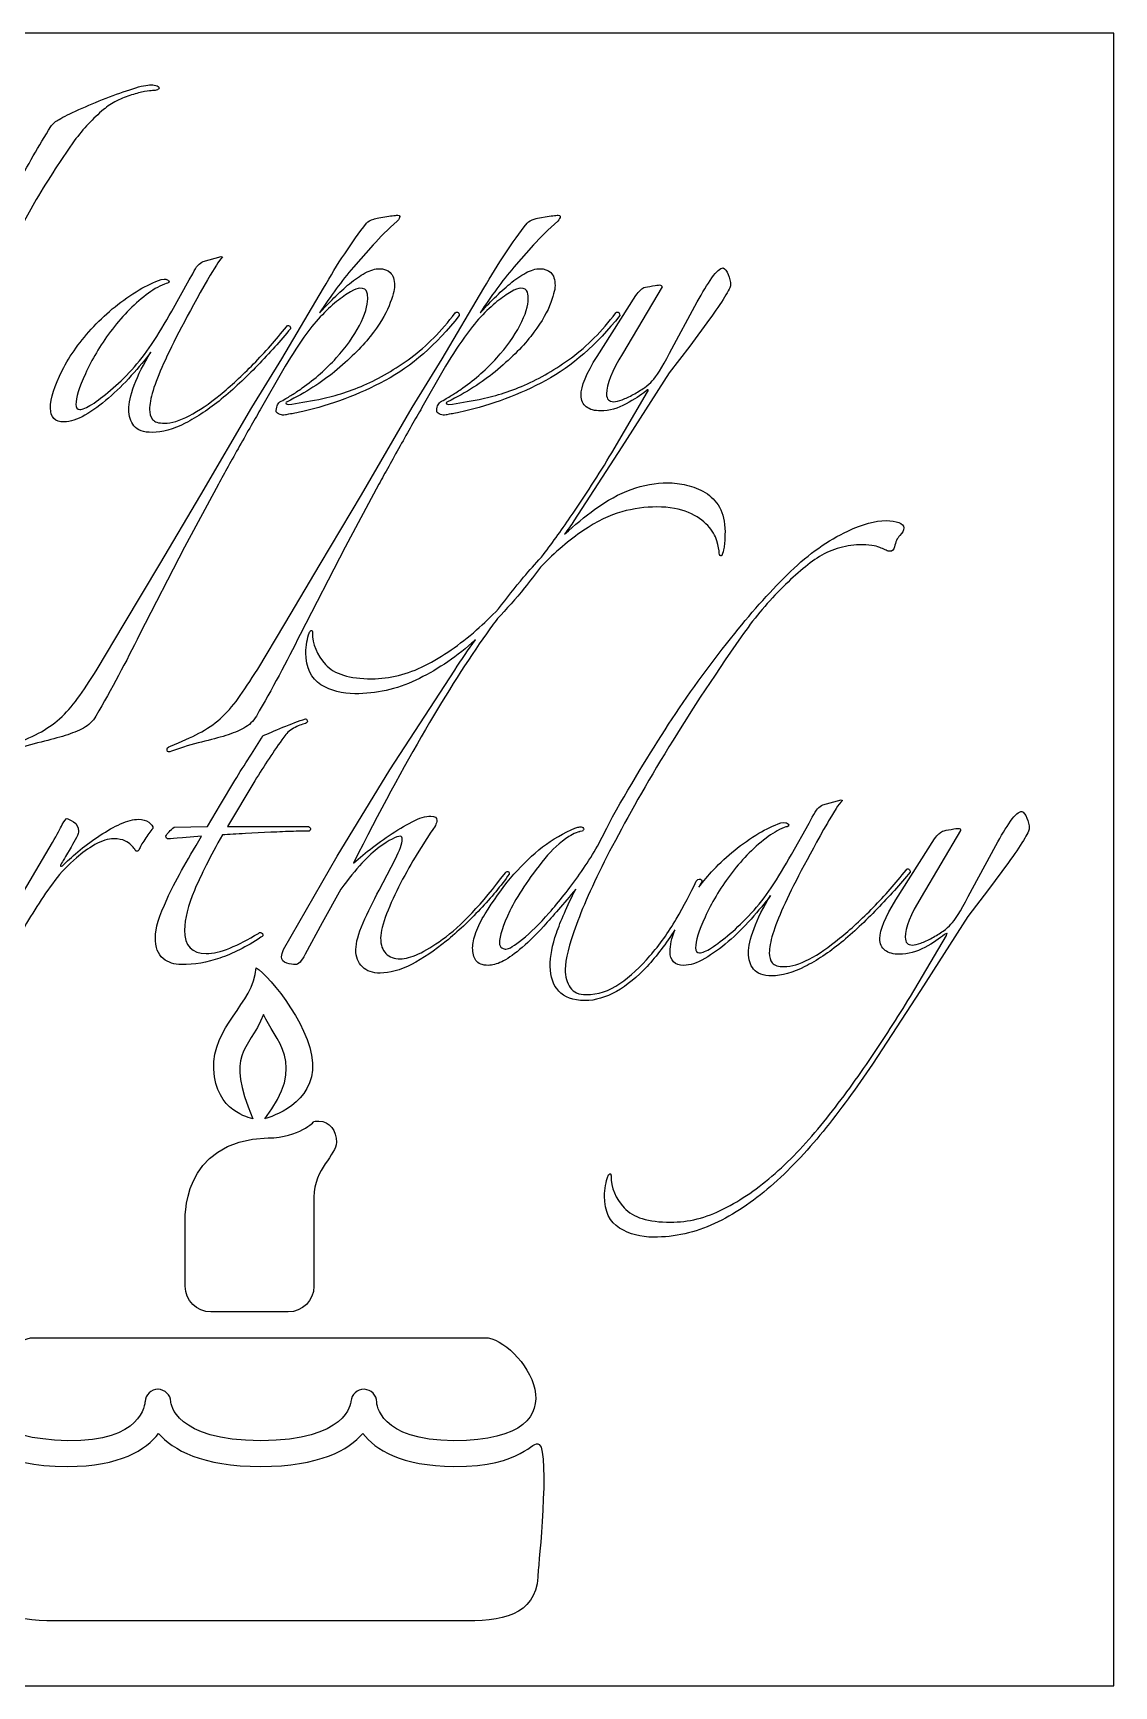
# Model space of a CAD drawing. Extents: x 4 to 107, y 81 to 296.
# Drawn here: x 39.8 to 107.1, y 81.2 to 184.3 of the extents above; entities that cross this region are included whole.
import ezdxf

# ---------------------------------------------------------------- set-up
doc = ezdxf.new("R2010")
doc.units = 0
doc.layers.add('Layer_1', color=7, linetype='CONTINUOUS')

msp = doc.modelspace()

# ---------------------------------------------------------------- linework, layer by layer
at = {"layer": 'Layer_1', "color": 7}
for points in [[(4.13506, 184.253112), (4.13506, 81.242), (107.146172, 81.242), (107.146172, 184.253112), (4.13506, 184.253112), (4.13506, 184.253112)], [(47.147491, 181.025195), (47.147491, 181.025195)], [(42.358533, 177.532695), (41.176727, 175.786445)], [(39.994922, 173.872625), (38.901311, 171.923528)], [(61.346811, 172.734945), (61.83188, 172.82314)], [(62.519797, 172.902501), (62.519783, 172.902487)], [(71.348061, 172.734945), (71.83313, 172.82314)], [(72.521047, 172.902501), (72.521033, 172.902487)], [(60.97638, 171.050403), (59.759297, 169.66575)], [(70.97763, 171.050403), (69.760547, 169.66575)], [(50.384227, 170.018528), (51.521936, 170.336028), (51.521936, 170.336028)], [(51.521936, 170.336028), (51.601311, 170.30075)], [(48.43513, 166.922903), (49.528741, 168.88082), (49.740408, 169.251237)], [(51.222075, 169.789223), (50.8252, 169.154223), (50.745825, 169.021931), (50.66645, 168.88082)], [(82.804491, 169.61282), (82.804505, 169.612834)], [(43.787297, 144.618556), (45.471811, 147.440779), (47.685492, 151.162584), (50.25195, 155.484112), (53.41813, 160.90807), (55.287853, 163.959598), (57.889589, 168.351681)], [(47.782491, 168.889639), (47.95888, 168.916084), (48.073533, 168.907278)], [(48.170547, 168.660334), (48.082352, 168.642695), (47.976519, 168.607417)], [(53.788547, 144.618556), (55.473061, 147.440779), (57.686742, 151.162584), (60.2532, 155.484112), (63.41938, 160.90807), (65.289103, 163.959598), (67.890839, 168.351681)], [(78.985672, 168.431014), (76.525047, 164.268236)], [(74.937547, 164.100667), (77.362894, 167.901847)], [(79.453102, 164.303514), (81.181713, 167.496153)], [(81.949019, 166.420195), (80.714297, 164.735681), (79.435477, 163.068806), (76.480964, 158.456237), (73.499991, 153.861306)], [(55.33195, 163.209945), (54.026672, 160.90807)], [(65.3332, 163.209945), (64.027922, 160.90807)], [(75.854769, 158.085806), (78.086088, 161.886986)], [(55.622977, 161.269639), (55.570061, 161.243195)], [(65.624227, 161.269639), (65.571311, 161.243195)], [(51.345561, 156.136751), (49.237714, 152.212098), (46.43313, 146.770501)], [(61.346811, 156.136751), (59.238964, 152.212098), (56.43438, 146.770501)], [(92.946866, 153.87014), (92.946866, 153.870125)], [(55.402491, 127.12957), (58.736241, 132.959223), (62.025894, 138.339084), (66.0652, 144.556792)], [(56.760686, 141.514084), (56.760686, 141.514084)], [(48.585061, 134.767209), (50.65763, 134.811306), (51.477839, 136.1695), (52.368602, 137.668806)], [(53.612144, 137.651167), (51.918811, 134.811306), (56.963533, 134.811306)], [(89.004575, 136.151862), (90.142283, 136.469362), (90.221658, 136.434084)], [(41.899922, 135.296375), (41.899922, 135.296375)], [(75.537283, 134.696667), (75.89888, 135.411042)], [(86.394019, 135.022973), (86.570408, 135.049417), (86.69388, 135.040612)], [(87.046658, 133.056237), (88.149089, 135.014153), (88.351936, 135.38457)], [(89.833602, 135.922556), (89.436727, 135.287556), (89.357352, 135.155264), (89.286797, 135.014153)], [(101.413533, 135.746167), (101.413533, 135.746167)], [(50.296033, 134.193945), (49.096589, 134.096931)], [(54.599922, 134.440889), (53.021241, 134.361514)], [(64.583533, 134.440889), (63.728047, 133.100334)], [(74.020339, 134.520278), (73.870408, 134.485001)], [(86.782075, 134.793667), (86.7027, 134.776028), (86.596866, 134.74075)], [(93.555408, 130.234014), (95.971936, 134.035195)], [(97.594714, 134.564362), (95.134089, 130.401584)], [(37.384366, 127.570542), (38.707283, 129.872417), (39.968464, 132.042), (41.000339, 133.814709)], [(42.164505, 133.523667), (41.820547, 132.941584)], [(59.750477, 132.52707), (60.641241, 133.259084)], [(98.062144, 130.436862), (99.790755, 133.6295)], [(61.355616, 130.842556), (62.352214, 132.756375)], [(100.566866, 132.553528), (99.323325, 130.869014), (98.044505, 129.202139), (95.098811, 124.58957), (92.109019, 119.994639)], [(58.974366, 130.904292), (57.80138, 128.796445), (56.743047, 126.838528)], [(94.463811, 124.219153), (96.70395, 128.020334)], [(53.691519, 125.991862), (53.691519, 125.991862)], [(57.598533, 116.449194), (57.598533, 116.449223)], [(57.298672, 111.704362), (57.298672, 106.156931)], [(49.272977, 106.156931), (49.272977, 110.14332)], [(55.693533, 104.551792), (50.878116, 104.551792)], [(39.844991, 102.946653), (67.952561, 102.946653)], [(39.845005, 102.946653), (39.844991, 102.946653)], [(47.579644, 99.727556), (47.570839, 99.727556)], [(47.614922, 96.984709), (47.614922, 96.984709)], [(66.823672, 85.290125), (41.150269, 85.290125)]]:
    msp.add_lwpolyline(points, dxfattribs=at)
for points in [[(44.342908, 180.196167), (44.938925, 180.426444), (45.494984, 180.624499), (46.009783, 180.78707)], [(45.930408, 180.399014), (45.632367, 180.304182), (45.324739, 180.177605), (45.013186, 180.028598)], [(46.741797, 180.601862), (46.497923, 180.561196), (46.228395, 180.493813), (45.930408, 180.399014)], [(46.009783, 180.78707), (46.524525, 180.949607), (46.903629, 181.025175), (47.147491, 181.025195)], [(47.235686, 180.663598), (47.154375, 180.663578), (46.985603, 180.642487), (46.741797, 180.601862)], [(47.147491, 181.025195), (47.201644, 181.025181), (47.303038, 181.01701), (47.438533, 180.989917)], [(47.473811, 180.698875), (47.365395, 180.671754), (47.289827, 180.663569), (47.235686, 180.663598)], [(47.438533, 180.989917), (47.57396, 180.962796), (47.641343, 180.903599), (47.64138, 180.822348)], [(47.64138, 180.822348), (47.641355, 180.768153), (47.582156, 180.725969), (47.473811, 180.698875)], [(41.423672, 178.87325), (41.694588, 179.035788), (42.098883, 179.237935), (42.640755, 179.481792)], [(44.184158, 179.481792), (43.533898, 178.939925), (42.927459, 178.291294), (42.358533, 177.532695)], [(42.640755, 179.481792), (43.182574, 179.725604), (43.746821, 179.965851), (44.342908, 180.196167)], [(45.013186, 180.028598), (44.701581, 179.879556), (44.427958, 179.698502), (44.184158, 179.481792)], [(38.742561, 174.692834), (39.446948, 175.993288), (40.162963, 177.231355), (40.894505, 178.423459)], [(40.894505, 178.423459), (41.029944, 178.61309), (41.206903, 178.76486), (41.423672, 178.87325)], [(41.176727, 175.786445), (40.770299, 175.163298), (40.374192, 174.522849), (39.994922, 173.872625)], [(57.889589, 168.351681), (58.756544, 169.86888), (59.649518, 171.216525), (60.5707, 172.408626)], [(60.5707, 172.408626), (60.679045, 172.516999), (60.830813, 172.601387), (61.020492, 172.65557)], [(62.484505, 172.53207), (61.915528, 172.017294), (61.409845, 171.52452), (60.97638, 171.050403)], [(61.020492, 172.65557), (61.074664, 172.682664), (61.184237, 172.707844), (61.346811, 172.734945)], [(61.83188, 172.82314), (61.994415, 172.850233), (62.146183, 172.86251), (62.281672, 172.876056)], [(62.281672, 172.876056), (62.417113, 172.889575), (62.492678, 172.902501), (62.519797, 172.902501)], [(62.643255, 172.823112), (62.643233, 172.741826), (62.592853, 172.640438), (62.484505, 172.53207)], [(62.519783, 172.902487), (62.601052, 172.902467), (62.643244, 172.877284), (62.643255, 172.823112)], [(67.890839, 168.351681), (68.757794, 169.86888), (69.650768, 171.216525), (70.57195, 172.408626)], [(70.57195, 172.408626), (70.680295, 172.516999), (70.832063, 172.601387), (71.021742, 172.65557)], [(72.485755, 172.53207), (71.916778, 172.017294), (71.411095, 171.52452), (70.97763, 171.050403)], [(71.021742, 172.65557), (71.075914, 172.682664), (71.185487, 172.707844), (71.348061, 172.734945)], [(71.83313, 172.82314), (71.995665, 172.850233), (72.147433, 172.86251), (72.282922, 172.876056)], [(72.282922, 172.876056), (72.418363, 172.889575), (72.493928, 172.902501), (72.521047, 172.902501)], [(72.644505, 172.823112), (72.644483, 172.741826), (72.594103, 172.640438), (72.485755, 172.53207)], [(72.521033, 172.902487), (72.602302, 172.902467), (72.644494, 172.877284), (72.644505, 172.823112)], [(50.057908, 169.771584), (50.166267, 169.87996), (50.275846, 169.964347), (50.384227, 170.018528)], [(51.601311, 170.30075), (51.465841, 170.165284), (51.343986, 169.992417), (51.222075, 169.789223)], [(49.740408, 169.251237), (49.862303, 169.50216), (49.963059, 169.673687), (50.057908, 169.771584)], [(59.759297, 169.66575), (59.379968, 169.218702), (59.02196, 168.768123), (58.683325, 168.307556)], [(59.512352, 168.633875), (59.837461, 168.904812), (60.166188, 169.128055), (60.491311, 169.304153)], [(60.491311, 169.304153), (60.816411, 169.480243), (61.11113, 169.56872), (61.382075, 169.568737)], [(61.382075, 169.568737), (61.652968, 169.568728), (61.876212, 169.484341), (62.052352, 169.321792)], [(62.052352, 169.321792), (62.228439, 169.159218), (62.316916, 168.88969), (62.316936, 168.510403)], [(69.760547, 169.66575), (69.381218, 169.218702), (69.02321, 168.768123), (68.684575, 168.307556)], [(69.513602, 168.633875), (69.838711, 168.904812), (70.167438, 169.128055), (70.492561, 169.304153)], [(70.492561, 169.304153), (70.817661, 169.480243), (71.11238, 169.56872), (71.383325, 169.568737)], [(71.383325, 169.568737), (71.654218, 169.568728), (71.877462, 169.484341), (72.053602, 169.321792)], [(72.053602, 169.321792), (72.229689, 169.159218), (72.318166, 168.88969), (72.318186, 168.510403)], [(81.181713, 167.496153), (81.506819, 168.092195), (81.80563, 168.589061), (82.090116, 168.995459)], [(82.090116, 168.995459), (82.374576, 169.401844), (82.614824, 169.612811), (82.804491, 169.61282)], [(82.804505, 169.612834), (82.912881, 169.558639), (83.018362, 169.415055), (83.113186, 169.19832)], [(83.113186, 169.19832), (83.207993, 168.981568), (83.25428, 168.771236), (83.254297, 168.5545)], [(43.575616, 165.970403), (44.40194, 166.85092), (45.350018, 167.609127), (46.406658, 168.24582)], [(46.84763, 167.945959), (46.007734, 167.295727), (45.266528, 166.524606), (44.616311, 165.644084)], [(46.406658, 168.24582), (46.857502, 168.517479), (47.316836, 168.733906), (47.782491, 168.889639)], [(47.976519, 168.607417), (47.592996, 168.447344), (47.215532, 168.23078), (46.84763, 167.945959)], [(50.66645, 168.88082), (49.420148, 166.686288), (48.506078, 164.937809), (47.923602, 163.650889)], [(48.073533, 168.907278), (48.095716, 168.905303), (48.129122, 168.891784), (48.179366, 168.863181)], [(48.267561, 168.748528), (48.266432, 168.715432), (48.237222, 168.681421), (48.170547, 168.660334)], [(48.179366, 168.863181), (48.229596, 168.834572), (48.26153, 168.79779), (48.267561, 168.748528)], [(58.683325, 168.307556), (58.34463, 167.846969), (57.994807, 167.350106), (57.64263, 166.80825)], [(58.542214, 167.743112), (58.867322, 168.068215), (59.18723, 168.362931), (59.512352, 168.633875)], [(59.574103, 168.122376), (59.316699, 167.973346), (59.026072, 167.771198), (58.700978, 167.513834)], [(60.165005, 168.351681), (60.029513, 168.351681), (59.831458, 168.271386), (59.574103, 168.122376)], [(60.597158, 168.104737), (60.55651, 168.267289), (60.408834, 168.351676), (60.165005, 168.351681)], [(60.650075, 167.699043), (60.650066, 167.807416), (60.637798, 167.94218), (60.597158, 168.104737)], [(62.316936, 168.510403), (62.31691, 168.239459), (62.203245, 167.818163), (61.972977, 167.249223)], [(68.684575, 168.307556), (68.34588, 167.846969), (67.996057, 167.350106), (67.64388, 166.80825)], [(68.543464, 167.743112), (68.868572, 168.068215), (69.18848, 168.362931), (69.513602, 168.633875)], [(69.575353, 168.122376), (69.317949, 167.973346), (69.027322, 167.771198), (68.702228, 167.513834)], [(70.166255, 168.351681), (70.030763, 168.351681), (69.832708, 168.271386), (69.575353, 168.122376)], [(70.598408, 168.104737), (70.55776, 168.267289), (70.410084, 168.351676), (70.166255, 168.351681)], [(70.651325, 167.699043), (70.651316, 167.807416), (70.639048, 167.94218), (70.598408, 168.104737)], [(72.318186, 168.510403), (72.31816, 168.239459), (72.204495, 167.818163), (71.974227, 167.249223)], [(77.362894, 167.901847), (77.471262, 168.037292), (77.550919, 168.142775), (77.618658, 168.210528)], [(77.618658, 168.210528), (77.686391, 168.278267), (77.766686, 168.332736), (77.847963, 168.386917)], [(77.847963, 168.386917), (77.983407, 168.41401), (78.164459, 168.45211), (78.394769, 168.49275)], [(78.394769, 168.49275), (78.625068, 168.53339), (78.763924, 168.554478), (78.818102, 168.554486)], [(78.818102, 168.554486), (78.926476, 168.554478), (78.985672, 168.512286), (78.985672, 168.431014)], [(83.254297, 168.5545), (83.254286, 168.446121), (83.127706, 168.18887), (82.88388, 167.796028)], [(47.17395, 164.850334), (47.607434, 165.500563), (48.028733, 166.191386), (48.43513, 166.922903)], [(57.64263, 166.80825), (57.913541, 167.106263), (58.217077, 167.417983), (58.542214, 167.743112)], [(58.700978, 167.513834), (58.375844, 167.256445), (58.038932, 166.940632), (57.686742, 166.561334)], [(60.129728, 166.032168), (60.481913, 166.709487), (60.650052, 167.265549), (60.650075, 167.699043)], [(61.972977, 167.249223), (61.742656, 166.68026), (61.355368, 166.04863), (60.799991, 165.344223)], [(67.64388, 166.80825), (67.914791, 167.106263), (68.218327, 167.417983), (68.543464, 167.743112)], [(68.702228, 167.513834), (68.377094, 167.256445), (68.040182, 166.940632), (67.687992, 166.561334)], [(70.130978, 166.032168), (70.483163, 166.709487), (70.651302, 167.265549), (70.651325, 167.699043)], [(71.974227, 167.249223), (71.743906, 166.68026), (71.356618, 166.04863), (70.801241, 165.344223)], [(82.88388, 167.796028), (82.640026, 167.403166), (82.328303, 166.948492), (81.949019, 166.420195)], [(41.60888, 163.227556), (42.096552, 164.1758), (42.749278, 165.08987), (43.575616, 165.970403)], [(53.532769, 163.63325), (54.250725, 164.364756), (54.937457, 165.139973), (55.5877, 165.952764)], [(55.5877, 165.952764), (55.641867, 166.034039), (55.692246, 166.055135), (55.74645, 166.0145)], [(55.74645, 166.0145), (55.800611, 165.973855), (55.834619, 165.910566), (55.834644, 165.829292)], [(57.686742, 166.561334), (57.33452, 166.18203), (56.997611, 165.760732), (56.672505, 165.300154)], [(58.683339, 164.003695), (59.292916, 164.681017), (59.777503, 165.35484), (60.129728, 166.032168)], [(66.347436, 166.640695), (64.911475, 164.825456), (63.373962, 163.4819), (61.734867, 162.60139)], [(63.340005, 164.02132), (64.315329, 164.739288), (65.233491, 165.670362), (66.100492, 166.808265)], [(66.100492, 166.808265), (66.127557, 166.862431), (66.173835, 166.874708), (66.241603, 166.861181)], [(66.241603, 166.861181), (66.309305, 166.847635), (66.347408, 166.776156), (66.347436, 166.640695)], [(67.687992, 166.561334), (67.33577, 166.18203), (66.998861, 165.760732), (66.673755, 165.300154)], [(68.684589, 164.003695), (69.294166, 164.681017), (69.778753, 165.35484), (70.130978, 166.032168)], [(76.348686, 166.640695), (74.912725, 164.825456), (73.375212, 163.4819), (71.736117, 162.60139)], [(73.341255, 164.02132), (74.316579, 164.739288), (75.234741, 165.670362), (76.101742, 166.808265)], [(76.101742, 166.808265), (76.128807, 166.862431), (76.175085, 166.874708), (76.242853, 166.861181)], [(76.242853, 166.861181), (76.310555, 166.847635), (76.348658, 166.776156), (76.348686, 166.640695)], [(44.616311, 165.644084), (43.966074, 164.76355), (43.448114, 163.891673), (43.055269, 163.024709)], [(45.939227, 163.271653), (46.386259, 163.759325), (46.794646, 164.281379), (47.17395, 164.850334)], [(55.834644, 165.829292), (55.211489, 165.070676), (54.524755, 164.308377), (53.779714, 163.536237)], [(56.672505, 165.300154), (56.211905, 164.649919), (55.765429, 163.954998), (55.33195, 163.209945)], [(60.799991, 165.344223), (60.244558, 164.63981), (59.498622, 163.906789), (58.577491, 163.148181)], [(66.673755, 165.300154), (66.213155, 164.649919), (65.766679, 163.954998), (65.3332, 163.209945)], [(70.801241, 165.344223), (70.245808, 164.63981), (69.499872, 163.906789), (68.578741, 163.148181)], [(47.138672, 164.365264), (46.786442, 163.904683), (46.373328, 163.416004), (45.912769, 162.901237)], [(46.097977, 162.310334), (46.328274, 162.947019), (46.678096, 163.633753), (47.138672, 164.365264)], [(56.566672, 162.133973), (57.365911, 162.702922), (58.07373, 163.326368), (58.683339, 164.003695)], [(60.41195, 162.310348), (61.38729, 162.730286), (62.364648, 163.303352), (63.340005, 164.02132)], [(66.567922, 162.133973), (67.367161, 162.702922), (68.07498, 163.326368), (68.684589, 164.003695)], [(70.4132, 162.310348), (71.38854, 162.730286), (72.365898, 163.303352), (73.341255, 164.02132)], [(73.940949, 161.684139), (73.940947, 162.225997), (74.273768, 163.030492), (74.937547, 164.100667)], [(76.525047, 164.268236), (75.861266, 163.198064), (75.528449, 162.359559), (75.528449, 161.763514)], [(78.37713, 162.574903), (78.620953, 162.81874), (78.97896, 163.395899), (79.453102, 164.303514)], [(40.876866, 160.872764), (40.876863, 161.495905), (41.121206, 162.279301), (41.60888, 163.227556)], [(43.055269, 163.024709), (42.662416, 162.157733), (42.464361, 161.517287), (42.464366, 161.110889)], [(45.912769, 162.901237), (45.452188, 162.386469), (44.980513, 161.918883), (44.492839, 161.498945)], [(44.616311, 161.992834), (45.049798, 162.358588), (45.492193, 162.783979), (45.939227, 163.271653)], [(47.923602, 163.650889), (47.341101, 162.36397), (47.050475, 161.416525), (47.050477, 160.793389)], [(51.442561, 161.701792), (52.119871, 162.257197), (52.81479, 162.901739), (53.532769, 163.63325)], [(53.779714, 163.536237), (53.034655, 162.764085), (52.280541, 162.060344), (51.521936, 161.437209)], [(58.577491, 163.148181), (57.768699, 162.482131), (56.786825, 161.852194), (55.622977, 161.269639)], [(68.578741, 163.148181), (67.769949, 162.482131), (66.788075, 161.852194), (65.624227, 161.269639)], [(43.460964, 161.110889), (43.799613, 161.327633), (44.182809, 161.627079), (44.616311, 161.992834)], [(45.754019, 160.793389), (45.754008, 161.17269), (45.867673, 161.673646), (46.097977, 162.310334)], [(55.922853, 161.70182), (56.098897, 161.807964), (56.313567, 161.954164), (56.566672, 162.133973)], [(61.734867, 162.60139), (60.095723, 161.720865), (58.381259, 161.076326), (56.59313, 160.669931)], [(57.589728, 161.419584), (58.497329, 161.595688), (59.43659, 161.890404), (60.41195, 162.310348)], [(65.924103, 161.70182), (66.100147, 161.807964), (66.314817, 161.954164), (66.567922, 162.133973)], [(71.736117, 162.60139), (70.096973, 161.720865), (68.382509, 161.076326), (66.59438, 160.669931)], [(67.590978, 161.419584), (68.498579, 161.595688), (69.43784, 161.890404), (70.4132, 162.310348)], [(75.528449, 161.763514), (75.528449, 161.438397), (75.680217, 161.278445), (75.978241, 161.278445)], [(76.507408, 161.401917), (76.72414, 161.483197), (76.951476, 161.592773), (77.195324, 161.728236)], [(77.971436, 161.931084), (77.67342, 161.687246), (77.260306, 161.421808), (76.745533, 161.137334)], [(77.195324, 161.728236), (77.439162, 161.863697), (77.666497, 162.002554), (77.883241, 162.15157)], [(77.883241, 162.15157), (78.099965, 162.30058), (78.26874, 162.439439), (78.37713, 162.574903)], [(78.086088, 162.010459), (78.03191, 161.983365), (77.998529, 161.958177), (77.971436, 161.931084)], [(78.086088, 161.886986), (78.140255, 161.99536), (78.140255, 162.037552), (78.086088, 162.010459)], [(41.732352, 160.017278), (41.163398, 160.017281), (40.876863, 160.303813), (40.876866, 160.872764)], [(42.464366, 161.110889), (42.464361, 160.894148), (42.539931, 160.793389), (42.702491, 160.793389)], [(42.702491, 160.793389), (42.865048, 160.793389), (43.122297, 160.894148), (43.460964, 161.110889)], [(44.492839, 161.498945), (44.005161, 161.079001), (43.516479, 160.725089), (43.028811, 160.440612)], [(46.080339, 159.770334), (45.863595, 160.041267), (45.754019, 160.386995), (45.754019, 160.793389)], [(47.050477, 160.793389), (47.050469, 160.549552), (47.11376, 160.338585), (47.235686, 160.176028)], [(51.521936, 161.437209), (50.763308, 160.814071), (50.01801, 160.317207), (49.272977, 159.937903)], [(49.528741, 160.405334), (50.124778, 160.716901), (50.765222, 161.146384), (51.442561, 161.701792)], [(54.026672, 160.90807), (53.615181, 160.210431), (53.162601, 159.41551), (52.659658, 158.518001)], [(54.979172, 160.59939), (54.948653, 160.631129), (54.938038, 160.673984), (54.943894, 160.731681)], [(54.943894, 160.731681), (54.960517, 160.884417), (54.991556, 161.007647), (55.032089, 161.093279)], [(55.032089, 161.093279), (55.072619, 161.178911), (55.142584, 161.249666), (55.252575, 161.304945)], [(55.252575, 161.304945), (55.522896, 161.46378), (55.7468, 161.595674), (55.922853, 161.70182)], [(55.570061, 161.243195), (55.531052, 161.216243), (55.532463, 161.186965), (55.561255, 161.155001)], [(55.561255, 161.155001), (55.590014, 161.123033), (55.634492, 161.105056), (55.702367, 161.102084)], [(55.702367, 161.102084), (56.280741, 161.180573), (56.913424, 161.288311), (57.589728, 161.419584)], [(64.027922, 160.90807), (63.616431, 160.210431), (63.163851, 159.41551), (62.660908, 158.518001)], [(64.980422, 160.59939), (64.949903, 160.631129), (64.939288, 160.673984), (64.945144, 160.731681)], [(64.945144, 160.731681), (64.961767, 160.884417), (64.992806, 161.007647), (65.033339, 161.093279)], [(65.033339, 161.093279), (65.073869, 161.178911), (65.143834, 161.249666), (65.253825, 161.304945)], [(65.253825, 161.304945), (65.524146, 161.46378), (65.74805, 161.595674), (65.924103, 161.70182)], [(65.571311, 161.243195), (65.532302, 161.216243), (65.533713, 161.186965), (65.562505, 161.155001)], [(65.562505, 161.155001), (65.591264, 161.123033), (65.635742, 161.105056), (65.703617, 161.102084)], [(65.703617, 161.102084), (66.281991, 161.180573), (66.914674, 161.288311), (67.590978, 161.419584)], [(74.267269, 160.952125), (74.050525, 161.114682), (73.940949, 161.359022), (73.940949, 161.684139)], [(75.166852, 160.705181), (74.787548, 160.705178), (74.48401, 160.789568), (74.267269, 160.952125)], [(76.745533, 161.137334), (76.230759, 160.852856), (75.708708, 160.705178), (75.166852, 160.705181)], [(75.978241, 161.278445), (76.113702, 161.278445), (76.290661, 161.320637), (76.507408, 161.401917)], [(43.028811, 160.440612), (42.541134, 160.156137), (42.111651, 160.017281), (41.732352, 160.017278)], [(47.218047, 159.364639), (46.67618, 159.364642), (46.297074, 159.499406), (46.080339, 159.770334)], [(49.272977, 159.937903), (48.527911, 159.558605), (47.841177, 159.364642), (47.218047, 159.364639)], [(47.235686, 160.176028), (47.357603, 160.013471), (47.606035, 159.937903), (47.985339, 159.937903)], [(47.985339, 159.937903), (48.418818, 159.937903), (48.932685, 160.093763), (49.528741, 160.405334)], [(55.093825, 160.520015), (55.049705, 160.543355), (55.009689, 160.567648), (54.979172, 160.59939)], [(55.420144, 160.44064), (55.325171, 160.431072), (55.214427, 160.458504), (55.093825, 160.520015)], [(55.570075, 160.467084), (55.564741, 160.460875), (55.515112, 160.450207), (55.420144, 160.44064)], [(56.019867, 160.546459), (55.924885, 160.527804), (55.775239, 160.502647), (55.570075, 160.467084)], [(56.59313, 160.669931), (56.306692, 160.607278), (56.114843, 160.565111), (56.019867, 160.546459)], [(65.095075, 160.520015), (65.050955, 160.543355), (65.010939, 160.567648), (64.980422, 160.59939)], [(65.421394, 160.44064), (65.326421, 160.431072), (65.215677, 160.458504), (65.095075, 160.520015)], [(65.571325, 160.467084), (65.565991, 160.460875), (65.516362, 160.450207), (65.421394, 160.44064)], [(66.021117, 160.546459), (65.926135, 160.527804), (65.776489, 160.502647), (65.571325, 160.467084)], [(66.59438, 160.669931), (66.307942, 160.607278), (66.116093, 160.565111), (66.021117, 160.546459)], [(52.659658, 158.518001), (52.156716, 157.620498), (51.716398, 156.827634), (51.345561, 156.136751)], [(62.660908, 158.518001), (62.157966, 157.620498), (61.717648, 156.827634), (61.346811, 156.136751)], [(73.270672, 154.081778), (74.178284, 155.409346), (75.041974, 156.744711), (75.854769, 158.085806)], [(74.805269, 154.575681), (76.308915, 155.672919), (77.82124, 156.224886), (79.338464, 156.224917)], [(79.338464, 156.224917), (79.717733, 156.22488), (80.113841, 156.178596), (80.520269, 156.083806)], [(80.520269, 156.083806), (80.926635, 155.988951), (81.309831, 155.833091), (81.675616, 155.616375)], [(81.675616, 155.616375), (82.041337, 155.399618), (82.336053, 155.091987), (82.56638, 154.699153)], [(72.917908, 153.023459), (73.542957, 153.597377), (74.173029, 154.114313), (74.805269, 154.575681)], [(78.650547, 154.716792), (77.946106, 154.716767), (77.21718, 154.6201), (76.472144, 154.416931)], [(80.634922, 154.372834), (80.120123, 154.603102), (79.463307, 154.716772), (78.650547, 154.716792)], [(82.56638, 154.699153), (82.796648, 154.306266), (82.910316, 153.796488), (82.910339, 153.173389)], [(71.480324, 151.594695), (72.090596, 152.402322), (72.687688, 153.229058), (73.270672, 154.081778)], [(73.499991, 153.861306), (73.307885, 153.578339), (73.111899, 153.300655), (72.917908, 153.023459)], [(76.472144, 154.416931), (75.727066, 154.2137), (74.922572, 153.817593), (74.055616, 153.235125)], [(81.834366, 153.561445), (81.549869, 153.872987), (81.14967, 154.142515), (80.634922, 154.372834)], [(82.40763, 152.608945), (82.312784, 152.934028), (82.118821, 153.249843), (81.834366, 153.561445)], [(90.556797, 153.217501), (91.477931, 153.650969), (92.269513, 153.87012), (92.946866, 153.87014)], [(92.946866, 153.870125), (93.271955, 153.8701), (93.537391, 153.827905), (93.740616, 153.746653)], [(93.740616, 153.746653), (93.943788, 153.665339), (94.049269, 153.555767), (94.049297, 153.420334)], [(74.055616, 153.235125), (73.230404, 152.680675), (72.345412, 151.919098), (71.409783, 150.959709)], [(82.548741, 151.832834), (82.548705, 152.022465), (82.50242, 152.283811), (82.40763, 152.608945)], [(82.910339, 153.173389), (82.91031, 152.739865), (82.8892, 152.419955), (82.848602, 152.20325)], [(86.993741, 150.69514), (88.145166, 151.805918), (89.337583, 152.648515), (90.556797, 153.217501)], [(93.802352, 152.935264), (93.639759, 152.772673), (93.530183, 152.536518), (93.476033, 152.238528)], [(94.049297, 153.420334), (94.049269, 153.257751), (93.964881, 153.097793), (93.802352, 152.935264)], [(70.360269, 150.333528), (70.726021, 150.767013), (71.085586, 151.174559), (71.45388, 151.56825)], [(71.45388, 151.56825), (71.462432, 151.577394), (71.471773, 151.585579), (71.480324, 151.594695)], [(82.610477, 151.691723), (82.569812, 151.732343), (82.548713, 151.778627), (82.548741, 151.832834)], [(82.73395, 151.753459), (82.693281, 151.672151), (82.651089, 151.65106), (82.610477, 151.691723)], [(82.848602, 152.20325), (82.807934, 151.986487), (82.774559, 151.834719), (82.73395, 151.753459)], [(88.801727, 151.629987), (88.0431, 151.14229), (87.230421, 150.45146), (86.349922, 149.557417)], [(90.062908, 152.176792), (89.602302, 152.054847), (89.181003, 151.873798), (88.801727, 151.629987)], [(91.447561, 152.362), (90.986954, 152.361975), (90.523464, 152.298687), (90.062908, 152.176792)], [(92.197214, 152.300264), (92.02109, 152.340876), (91.772658, 152.361975), (91.447561, 152.362)], [(92.647005, 152.159153), (92.525054, 152.213309), (92.373286, 152.259593), (92.197214, 152.300264)], [(92.946866, 152.018042), (92.865561, 152.058662), (92.768897, 152.10495), (92.647005, 152.159153)], [(93.193811, 151.956306), (93.112503, 151.956281), (93.028118, 151.977388), (92.946866, 152.018042)], [(93.476033, 152.238528), (93.421818, 152.048844), (93.329246, 151.956275), (93.193811, 151.956306)], [(71.409783, 150.959709), (71.079191, 150.524514), (70.749516, 150.090329), (70.413186, 149.67207)], [(83.51888, 146.832223), (84.683871, 148.295229), (85.842283, 149.58431), (86.993741, 150.69514)], [(70.413186, 149.67207), (69.862277, 148.986967), (69.29814, 148.350446), (68.728672, 147.75825)], [(68.790408, 148.366792), (69.310117, 149.042728), (69.831712, 149.707091), (70.360269, 150.333528)], [(86.349922, 149.557417), (85.469374, 148.663326), (84.656061, 147.685968), (83.924575, 146.629362)], [(67.423394, 147.052695), (67.886481, 147.461657), (68.34124, 147.89915), (68.790408, 148.366792)], [(68.728672, 147.75825), (68.50152, 147.453287), (68.275028, 147.144183), (68.040755, 146.81457)], [(46.43313, 146.770501), (45.593248, 145.063652), (44.683271, 143.370276), (43.707922, 141.690501)], [(56.43438, 146.770501), (55.594498, 145.063652), (54.684521, 143.370276), (53.709172, 141.690501)], [(56.795964, 145.632764), (56.795978, 145.849511), (56.817074, 146.072754), (56.8577, 146.303042)], [(56.8577, 146.303042), (56.898359, 146.533361), (56.944647, 146.714409), (56.998811, 146.849848)], [(56.998811, 146.849848), (57.025932, 146.931133), (57.068127, 146.990324), (57.122283, 147.017417)], [(57.122283, 147.017417), (57.17647, 147.044539), (57.201666, 147.002346), (57.201658, 146.893945)], [(57.201658, 146.893945), (57.201681, 146.162453), (57.471208, 145.496818), (58.013047, 144.90075)], [(64.213116, 144.839014), (65.310382, 145.394436), (66.380312, 146.131547), (67.423394, 147.052695)], [(68.040755, 146.81457), (66.875742, 145.17544), (65.60776, 143.187345), (64.239575, 140.843806)], [(66.0652, 144.556792), (66.492552, 145.204046), (66.927947, 145.832479), (67.361658, 146.444153)], [(67.361658, 146.444153), (67.287436, 146.378054), (67.215687, 146.305946), (67.141172, 146.241306)], [(83.924575, 146.629362), (82.109327, 144.028424), (80.521435, 141.597935), (79.153255, 139.335681)], [(79.620686, 141.514098), (80.812747, 143.329309), (82.110016, 145.098255), (83.51888, 146.832223)], [(57.730825, 143.63957), (57.107706, 144.018888), (56.795986, 144.684526), (56.795964, 145.632764)], [(67.141172, 146.241306), (66.016818, 145.265971), (64.845497, 144.490761), (63.639852, 143.921792)], [(42.570214, 142.784112), (42.922404, 143.271803), (43.326699, 143.887062), (43.787297, 144.618556)], [(52.571464, 142.784112), (52.923654, 143.271803), (53.327949, 143.887062), (53.788547, 144.618556)], [(58.013047, 144.90075), (58.554916, 144.304714), (59.515271, 144.009995), (60.897005, 144.009987)], [(60.897005, 144.009987), (62.007821, 144.009998), (63.115853, 144.283618), (64.213116, 144.839014)], [(59.847491, 143.075125), (59.061807, 143.075148), (58.353977, 143.260291), (57.730825, 143.63957)], [(63.639852, 143.921792), (62.434222, 143.352858), (61.175059, 143.075142), (59.847491, 143.075125)], [(41.450144, 141.522931), (41.842981, 141.875165), (42.217992, 142.296463), (42.570214, 142.784112)], [(51.451394, 141.522931), (51.844231, 141.875165), (52.219242, 142.296463), (52.571464, 142.784112)], [(40.127228, 140.614529), (40.614905, 140.871918), (41.057299, 141.170729), (41.450144, 141.522931)], [(43.707922, 141.690501), (43.518274, 141.365398), (43.256928, 141.116966), (42.931811, 140.940848)], [(50.128478, 140.614529), (50.616155, 140.871918), (51.058549, 141.170729), (51.451394, 141.522931)], [(53.709172, 141.690501), (53.519524, 141.365398), (53.258178, 141.116966), (52.933061, 140.940848)], [(55.358394, 140.984917), (55.886697, 141.201647), (56.35428, 141.378603), (56.760686, 141.514084)], [(56.760686, 141.231862), (56.543942, 141.177675), (56.299602, 141.072192), (56.028672, 140.923181)], [(56.760686, 141.514084), (56.814847, 141.514075), (56.848217, 141.475975), (56.875339, 141.40825)], [(56.875339, 141.40825), (56.902432, 141.340492), (56.869045, 141.28602), (56.760686, 141.231862)], [(75.89888, 135.411042), (77.189451, 137.674002), (78.432951, 139.710991), (79.620686, 141.514098)], [(38.3457, 139.820779), (39.050124, 140.091746), (39.639559, 140.357179), (40.127228, 140.614529)], [(41.794103, 140.473418), (41.360621, 140.337976), (40.863754, 140.20321), (40.294797, 140.067723)], [(42.931811, 140.940848), (42.606691, 140.764767), (42.227587, 140.608904), (41.794103, 140.473418)], [(48.34695, 139.820779), (49.051374, 140.091746), (49.640809, 140.357179), (50.128478, 140.614529)], [(51.795353, 140.473418), (51.361871, 140.337976), (50.865004, 140.20321), (50.296047, 140.067723)], [(52.933061, 140.940848), (52.607941, 140.764767), (52.228837, 140.608904), (51.795353, 140.473418)], [(53.285825, 139.132834), (53.597392, 139.606953), (53.871012, 140.04935), (54.114852, 140.45575)], [(55.42013, 140.376375), (54.796981, 139.509386), (54.194634, 138.599411), (53.612144, 137.651167)], [(54.114852, 140.45575), (54.412859, 140.591203), (54.830066, 140.768159), (55.358394, 140.984917)], [(56.028672, 140.923181), (55.757719, 140.774142), (55.555571, 140.593091), (55.42013, 140.376375)], [(64.239575, 140.843806), (62.871364, 138.50025), (61.376041, 135.724032), (59.750477, 132.52707)], [(40.294797, 140.067723), (39.725843, 139.932288), (39.102397, 139.738325), (38.425075, 139.494459)], [(48.144103, 139.556195), (48.117009, 139.678141), (48.184398, 139.766623), (48.34695, 139.820779)], [(48.426325, 139.494459), (48.263765, 139.413202), (48.171196, 139.434298), (48.144103, 139.556195)], [(50.296047, 140.067723), (49.727093, 139.932288), (49.103647, 139.738325), (48.426325, 139.494459)], [(52.368602, 137.668806), (52.666604, 138.170002), (52.974232, 138.658681), (53.285825, 139.132834)], [(79.153255, 139.335681), (77.785047, 137.073399), (76.643639, 135.047207), (75.722491, 133.259084)], [(88.678255, 135.904917), (88.786614, 136.013293), (88.896193, 136.097681), (89.004575, 136.151862)], [(90.221658, 136.434084), (90.086188, 136.298617), (89.955514, 136.12575), (89.833602, 135.922556)], [(41.60888, 134.925959), (41.744341, 135.169785), (41.84573, 135.296367), (41.899922, 135.296375)], [(41.899922, 135.296375), (41.954103, 135.296361), (42.088867, 135.228978), (42.305616, 135.093528)], [(42.305616, 135.093528), (42.522349, 134.958062), (42.631922, 134.764099), (42.631936, 134.520264)], [(43.972491, 134.255681), (44.405985, 134.540141), (44.831375, 134.780389), (45.251311, 134.970056)], [(45.251311, 134.970056), (45.671235, 135.159704), (46.046246, 135.252275), (46.37138, 135.252278)], [(46.37138, 135.252278), (46.615212, 135.25227), (46.821451, 135.188981), (46.997561, 135.06707)], [(46.997561, 135.06707), (47.173648, 134.945136), (47.262127, 134.823284), (47.262144, 134.687834)], [(61.981797, 134.238042), (62.469471, 134.563148), (62.949963, 134.849683), (63.410547, 135.093528)], [(63.410547, 135.093528), (63.871111, 135.337357), (64.258399, 135.455117), (64.583533, 135.455125)], [(64.583533, 135.455125), (64.827359, 135.455125), (64.953938, 135.362551), (64.95395, 135.172903)], [(64.95395, 135.172903), (64.953938, 135.010335), (64.827359, 134.765995), (64.583533, 134.440889)], [(85.018186, 134.379153), (85.46903, 134.650812), (85.928364, 134.86724), (86.394019, 135.022973)], [(89.286797, 135.014153), (88.040495, 132.819621), (87.126425, 131.071142), (86.54395, 129.784223)], [(86.69388, 135.040612), (86.716063, 135.038636), (86.749469, 135.025118), (86.799714, 134.996514)], [(86.799714, 134.996514), (86.849943, 134.967905), (86.873057, 134.931123), (86.879089, 134.881862)], [(88.351936, 135.38457), (88.47383, 135.635494), (88.583406, 135.80702), (88.678255, 135.904917)], [(99.790755, 133.6295), (100.115861, 134.225543), (100.423492, 134.722409), (100.707977, 135.128806)], [(100.707977, 135.128806), (100.992438, 135.535192), (101.223866, 135.746159), (101.413533, 135.746167)], [(101.413533, 135.746167), (101.521909, 135.691972), (101.62739, 135.548389), (101.722214, 135.331653)], [(101.722214, 135.331653), (101.81702, 135.114901), (101.863308, 134.904569), (101.863325, 134.687834)], [(41.000339, 133.814709), (41.298343, 134.315913), (41.50049, 134.682105), (41.60888, 134.925959)], [(42.490825, 134.11457), (42.396001, 133.924905), (42.286425, 133.72685), (42.164505, 133.523667)], [(42.631936, 134.520264), (42.631922, 134.438984), (42.585637, 134.30422), (42.490825, 134.11457)], [(42.72895, 133.347278), (43.121792, 133.672387), (43.538995, 133.971198), (43.972491, 134.255681)], [(44.819158, 134.035195), (44.466942, 134.035186), (44.079651, 133.917429), (43.646172, 133.673598)], [(45.515894, 133.911723), (45.35332, 133.992994), (45.117165, 134.035186), (44.819158, 134.035195)], [(46.750616, 133.991098), (46.574501, 133.720147), (46.460833, 133.518), (46.406658, 133.382556)], [(47.262144, 134.687834), (47.099567, 134.498175), (46.926703, 134.26202), (46.750616, 133.991098)], [(48.064714, 134.193945), (48.173084, 134.383587), (48.341224, 134.57755), (48.585061, 134.767209)], [(48.267561, 134.035195), (48.132097, 134.035181), (48.064714, 134.08556), (48.064714, 134.193945)], [(48.144089, 130.29575), (48.63176, 131.352371), (49.347775, 132.649639), (50.296033, 134.193945)], [(49.096589, 134.096931), (48.622455, 134.056294), (48.348838, 134.035186), (48.267561, 134.035195)], [(51.592491, 134.282139), (50.833875, 132.927484), (50.252624, 131.773167), (49.846241, 130.824917)], [(53.021241, 134.361514), (52.47938, 134.334421), (51.998888, 134.309233), (51.592491, 134.282139)], [(56.028672, 134.502625), (55.595173, 134.489079), (55.114681, 134.467983), (54.599922, 134.440889)], [(56.998811, 134.520264), (56.782067, 134.520236), (56.462162, 134.516144), (56.028672, 134.502625)], [(56.963533, 134.811306), (57.044799, 134.757114), (57.086994, 134.697915), (57.087005, 134.643737)], [(57.087005, 134.643737), (57.086988, 134.589556), (57.052978, 134.547358), (56.998811, 134.520264)], [(60.641241, 133.259084), (61.047627, 133.584193), (61.494117, 133.912919), (61.981797, 134.238042)], [(62.678533, 134.193945), (62.434696, 134.193931), (61.992301, 133.966595), (61.355616, 133.506028)], [(62.352214, 132.756375), (62.65022, 133.33886), (62.793169, 133.747246), (62.793186, 133.991098)], [(62.793186, 133.991098), (62.793177, 134.126547), (62.759804, 134.193931), (62.678533, 134.193945)], [(71.312769, 133.347278), (71.916677, 133.851655), (72.588699, 134.264351), (73.332422, 134.599639)], [(73.182491, 134.17632), (72.627078, 133.810552), (72.125487, 133.359973), (71.692005, 132.818126)], [(73.632283, 134.405626), (73.483143, 134.350321), (73.335055, 134.27065), (73.182491, 134.17632)], [(73.332422, 134.599639), (73.429142, 134.643739), (73.520452, 134.690504), (73.614644, 134.723112)], [(73.614644, 134.723112), (73.708822, 134.755711), (73.791978, 134.770722), (73.861589, 134.776028)], [(73.870408, 134.485001), (73.859204, 134.483872), (73.781406, 134.460927), (73.632283, 134.405626)], [(73.852769, 131.839167), (74.493732, 132.73774), (75.05264, 133.693799), (75.537283, 134.696667)], [(73.861589, 134.776028), (73.935085, 134.781278), (73.983664, 134.780008), (74.011519, 134.767223)], [(74.011519, 134.767223), (74.039346, 134.754382), (74.069558, 134.727636), (74.090894, 134.687848)], [(74.090894, 134.590834), (74.073227, 134.559606), (74.049309, 134.53518), (74.020339, 134.520278)], [(74.090894, 134.687848), (74.107065, 134.656818), (74.108561, 134.622045), (74.090894, 134.590834)], [(82.195964, 132.103737), (83.022288, 132.984253), (83.961546, 133.74246), (85.018186, 134.379153)], [(85.467977, 134.079292), (84.628081, 133.429061), (83.878056, 132.657939), (83.227839, 131.777417)], [(86.596866, 134.74075), (86.213343, 134.580677), (85.835879, 134.364114), (85.467977, 134.079292)], [(86.879089, 134.881862), (86.87796, 134.848765), (86.84875, 134.814755), (86.782075, 134.793667)], [(95.971936, 134.035195), (96.080303, 134.170639), (96.16878, 134.276122), (96.236519, 134.343875)], [(96.236519, 134.343875), (96.304252, 134.411614), (96.375728, 134.466083), (96.457005, 134.520264)], [(96.457005, 134.520264), (96.592449, 134.547358), (96.7735, 134.585458), (97.003811, 134.626098)], [(97.003811, 134.626098), (97.23411, 134.666738), (97.381785, 134.687825), (97.435964, 134.687834)], [(97.435964, 134.687834), (97.544337, 134.687825), (97.594714, 134.645633), (97.594714, 134.564362)], [(101.501727, 133.929362), (101.257873, 133.5365), (100.94615, 133.081826), (100.566866, 132.553528)], [(101.863325, 134.687834), (101.863313, 134.579455), (101.745553, 134.322204), (101.501727, 133.929362)], [(41.820547, 132.941584), (41.712154, 132.751919), (41.627769, 132.608333), (41.573602, 132.52707)], [(41.732352, 132.447695), (42.003274, 132.718625), (42.336096, 133.022161), (42.72895, 133.347278)], [(43.646172, 133.673598), (43.21267, 133.429749), (42.833567, 133.151399), (42.508464, 132.853389)], [(45.90395, 133.647139), (45.809123, 133.741949), (45.678448, 133.830429), (45.515894, 133.911723)], [(46.124436, 133.382556), (46.070238, 133.463836), (45.998765, 133.552313), (45.90395, 133.647139)], [(46.247908, 133.259084), (46.220786, 133.259078), (46.178597, 133.30127), (46.124436, 133.382556)], [(46.406658, 133.382556), (46.379536, 133.30127), (46.329171, 133.259078), (46.247908, 133.259084)], [(61.355616, 133.506028), (60.718912, 133.045442), (59.922602, 132.177656), (58.974366, 130.904292)], [(63.728047, 133.100334), (63.375817, 132.531374), (63.03481, 131.924935), (62.696172, 131.274709)], [(67.96138, 129.360889), (68.963819, 130.986472), (70.080034, 132.317746), (71.312769, 133.347278)], [(75.722491, 133.259084), (74.801307, 131.470944), (74.11048, 129.950432), (73.649922, 128.690612)], [(85.794297, 130.983667), (86.227782, 131.633896), (86.640261, 132.324719), (87.046658, 133.056237)], [(42.508464, 132.853389), (41.993693, 132.419896), (41.534292, 131.948218), (41.14145, 131.433459)], [(41.573602, 132.52707), (41.492322, 132.391603), (41.475321, 132.324223), (41.529505, 132.324223)], [(41.529505, 132.324223), (41.583678, 132.324214), (41.651061, 132.366409), (41.732352, 132.447695)], [(65.315547, 127.773389), (66.453441, 128.586178), (67.759526, 129.967831), (69.222561, 131.918528)], [(69.222561, 131.918528), (69.276733, 131.972715), (69.32711, 132.006709), (69.381311, 132.006723)], [(69.381311, 132.006723), (69.435466, 132.006726), (69.460666, 131.947527), (69.460686, 131.839153)], [(71.692005, 132.818126), (70.662475, 131.544759), (69.938276, 130.45373), (69.504783, 129.546112)], [(81.278741, 131.018945), (81.557481, 131.386029), (81.86186, 131.747722), (82.195964, 132.103737)], [(92.153116, 129.766584), (92.871073, 130.49809), (93.548985, 131.273306), (94.199227, 132.086098)], [(94.446172, 131.962625), (93.823017, 131.204009), (93.136283, 130.44171), (92.391241, 129.66957)], [(94.199227, 132.086098), (94.253394, 132.167372), (94.312593, 132.188468), (94.366797, 132.147834)], [(94.366797, 132.147834), (94.420958, 132.107188), (94.446146, 132.0439), (94.446172, 131.962625)], [(41.14145, 131.433459), (40.748596, 130.918683), (40.382404, 130.383716), (40.0302, 129.82832)], [(49.846241, 130.824917), (49.439844, 129.876662), (49.237697, 129.051069), (49.2377, 128.346653)], [(60.359019, 128.796445), (60.657029, 129.473767), (60.989848, 130.151684), (61.355616, 130.842556)], [(62.696172, 131.274709), (62.357511, 130.624474), (62.066884, 129.984025), (61.823047, 129.360889)], [(69.460686, 131.839153), (68.945898, 131.107636), (68.343549, 130.374617), (67.6527, 129.643112)], [(73.605825, 130.904292), (72.847208, 129.983124), (72.18157, 129.21673), (71.61263, 128.593598)], [(71.956589, 129.42264), (72.566174, 130.1135), (73.202529, 130.917994), (73.852769, 131.839167)], [(72.40638, 128.161445), (72.663756, 128.906497), (73.063958, 129.820567), (73.605825, 130.904292)], [(79.86763, 129.03457), (80.355282, 129.874449), (80.767761, 130.657847), (81.119991, 131.389362)], [(81.119991, 131.389362), (81.174155, 131.497732), (81.262632, 131.539927), (81.384575, 131.512834)], [(81.366936, 131.186514), (81.338524, 131.129692), (81.307359, 131.075409), (81.278741, 131.018945)], [(81.384575, 131.512834), (81.506469, 131.48574), (81.502377, 131.376159), (81.366936, 131.186514)], [(83.227839, 131.777417), (82.577601, 130.896884), (82.059642, 130.025006), (81.666797, 129.158042)], [(84.550755, 129.404987), (84.997787, 129.892658), (85.414993, 130.414713), (85.794297, 130.983667)], [(40.0302, 129.82832), (39.677986, 129.272909), (39.341075, 128.708663), (39.015964, 128.126167)], [(47.412075, 127.896862), (47.412075, 128.438717), (47.656411, 129.239119), (48.144089, 130.29575)], [(85.7502, 130.498598), (85.397969, 130.038017), (84.993675, 129.549338), (84.533116, 129.03457)], [(84.718325, 128.443667), (84.948621, 129.080352), (85.289624, 129.767086), (85.7502, 130.498598)], [(92.558811, 127.817487), (92.558808, 128.359345), (92.89163, 129.163839), (93.555408, 130.234014)], [(95.134089, 130.401584), (94.470307, 129.331411), (94.146311, 128.492906), (94.146311, 127.896862)], [(96.986172, 128.70825), (97.229995, 128.952088), (97.588002, 129.529246), (98.062144, 130.436862)], [(59.909227, 127.12957), (59.909227, 127.563058), (60.060998, 128.119117), (60.359019, 128.796445)], [(61.823047, 129.360889), (61.579204, 128.737748), (61.452622, 128.240885), (61.45263, 127.861584)], [(67.6527, 129.643112), (66.96182, 128.9116), (66.253992, 128.254781), (65.536033, 127.658737)], [(67.388116, 128.205542), (67.523577, 128.598393), (67.71754, 128.981588), (67.96138, 129.360889)], [(69.504783, 129.546112), (69.071292, 128.638496), (68.852141, 127.968769), (68.852144, 127.535278)], [(70.289714, 127.773403), (70.79092, 128.179798), (71.346986, 128.731765), (71.956589, 129.42264)], [(78.236033, 126.741514), (78.832072, 127.432383), (79.379947, 128.194682), (79.86763, 129.03457)], [(81.666797, 129.158042), (81.273944, 128.291067), (81.075888, 127.65062), (81.075894, 127.244223)], [(84.533116, 129.03457), (84.072535, 128.519802), (83.60086, 128.052216), (83.113186, 127.632278)], [(83.227839, 128.126167), (83.661326, 128.491921), (84.103721, 128.917312), (84.550755, 129.404987)], [(86.54395, 129.784223), (85.961449, 128.497303), (85.670822, 127.549858), (85.670825, 126.926723)], [(90.054089, 127.835125), (90.731399, 128.39053), (91.435137, 129.035072), (92.153116, 129.766584)], [(92.391241, 129.66957), (91.646183, 128.897418), (90.900888, 128.193678), (90.142283, 127.570542)], [(47.897144, 126.573945), (47.572027, 126.831329), (47.412075, 127.273723), (47.412075, 127.896862)], [(49.2377, 128.346653), (49.237697, 127.371305), (49.684181, 126.882625), (50.578255, 126.882625)], [(53.99138, 127.896862), (53.070198, 127.300814), (52.219417, 126.871331), (51.433741, 126.600403)], [(52.059922, 127.226584), (52.615335, 127.456874), (53.209498, 127.764505), (53.83263, 128.143806)], [(53.83263, 128.143806), (53.913902, 128.225083), (53.998286, 128.220991), (54.079575, 128.126167)], [(54.079575, 128.126167), (54.160838, 128.03134), (54.12683, 127.951045), (53.99138, 127.896862)], [(61.45263, 127.861584), (61.45263, 127.428093), (61.562206, 127.099366), (61.77895, 126.882625)], [(62.678533, 126.556306), (63.301657, 126.556306), (64.177627, 126.960601), (65.315547, 127.773389)], [(67.185269, 127.244223), (67.185269, 127.488057), (67.25265, 127.812694), (67.388116, 128.205542)], [(69.257839, 127.164862), (69.447486, 127.164862), (69.78849, 127.367009), (70.289714, 127.773403)], [(71.61263, 128.593598), (71.043679, 127.970459), (70.546815, 127.48178), (70.113325, 127.12957)], [(72.018325, 126.071237), (72.018325, 126.721471), (72.148996, 127.416387), (72.40638, 128.161445)], [(73.649922, 128.690612), (73.189341, 127.430789), (72.953186, 126.499712), (72.953186, 125.903667)], [(79.779436, 128.364292), (79.232421, 127.501903), (78.659053, 126.741588), (78.059644, 126.088875)], [(79.488394, 127.006098), (79.488391, 127.395562), (79.588939, 127.847831), (79.779436, 128.364292)], [(82.072491, 127.244223), (82.411141, 127.460967), (82.794337, 127.760413), (83.227839, 128.126167)], [(84.365547, 126.926723), (84.365536, 127.306024), (84.48802, 127.806979), (84.718325, 128.443667)], [(88.149089, 126.538667), (88.745125, 126.850235), (89.37675, 127.279718), (90.054089, 127.835125)], [(92.88513, 127.085473), (92.668386, 127.24803), (92.558811, 127.492369), (92.558811, 127.817487)], [(94.146311, 127.896862), (94.146311, 127.571744), (94.289259, 127.411792), (94.587283, 127.411792)], [(95.11645, 127.535264), (95.333182, 127.616544), (95.569337, 127.72612), (95.813186, 127.861584)], [(96.580477, 128.064431), (96.282462, 127.820594), (95.878167, 127.555155), (95.363394, 127.270681)], [(95.813186, 127.861584), (96.057023, 127.997045), (96.284359, 128.135901), (96.501102, 128.284917)], [(96.501102, 128.284917), (96.717826, 128.433928), (96.877782, 128.572787), (96.986172, 128.70825)], [(96.70395, 128.143806), (96.649771, 128.116713), (96.607571, 128.091524), (96.580477, 128.064431)], [(96.70395, 128.020334), (96.758117, 128.128707), (96.758117, 128.170899), (96.70395, 128.143806)], [(50.578255, 126.882625), (51.011737, 126.882625), (51.504509, 126.996293), (52.059922, 127.226584)], [(55.279019, 126.679778), (55.279019, 126.815242), (55.321214, 126.96701), (55.402491, 127.12957)], [(56.743047, 126.838528), (56.526303, 126.405038), (56.324156, 126.194706), (56.134505, 126.194709)], [(60.314922, 126.053598), (60.04398, 126.310982), (59.909216, 126.668992), (59.909227, 127.12957)], [(61.77895, 126.882625), (61.995688, 126.665882), (62.299223, 126.556306), (62.678533, 126.556306)], [(65.536033, 127.658737), (64.81806, 127.062689), (64.102042, 126.578102), (63.384089, 126.212348)], [(67.388116, 126.459292), (67.25265, 126.662489), (67.185269, 126.919106), (67.185269, 127.244223)], [(68.852144, 127.535278), (68.852141, 127.399815), (68.902518, 127.298421), (69.010894, 127.244237)], [(70.113325, 127.12957), (69.679834, 126.777362), (69.30482, 126.520108), (68.993255, 126.371098)], [(69.010894, 127.244237), (69.119265, 127.19005), (69.203652, 127.164862), (69.257839, 127.164862)], [(76.348672, 125.012903), (77.012425, 125.473484), (77.639963, 126.050643), (78.236033, 126.741514)], [(80.34388, 126.150612), (79.774926, 126.150614), (79.488391, 126.437146), (79.488394, 127.006098)], [(81.075894, 127.244223), (81.075888, 127.027482), (81.160279, 126.926723), (81.322839, 126.926723)], [(81.322839, 126.926723), (81.485396, 126.926723), (81.733825, 127.027482), (82.072491, 127.244223)], [(83.113186, 127.632278), (82.625509, 127.212334), (82.136827, 126.858422), (81.649158, 126.573945)], [(84.691866, 125.903667), (84.475122, 126.1746), (84.365547, 126.520328), (84.365547, 126.926723)], [(85.670825, 126.926723), (85.670816, 126.682886), (85.734107, 126.471919), (85.856033, 126.309362)], [(90.142283, 127.570542), (89.383656, 126.947404), (88.629538, 126.45054), (87.884505, 126.071237)], [(93.775894, 126.838528), (93.39659, 126.838525), (93.101871, 126.922916), (92.88513, 127.085473)], [(95.363394, 127.270681), (94.848621, 126.986204), (94.317749, 126.838525), (93.775894, 126.838528)], [(94.587283, 127.411792), (94.722744, 127.411792), (94.899703, 127.453984), (95.11645, 127.535264)], [(49.034852, 126.194709), (48.601359, 126.194709), (48.222256, 126.316561), (47.897144, 126.573945)], [(51.433741, 126.600403), (50.648046, 126.329473), (49.847644, 126.194706), (49.034852, 126.194709)], [(51.054505, 119.677139), (50.921581, 122.336485), (53.525587, 123.729083), (53.691519, 125.991862)], [(53.691519, 125.991862), (54.539236, 125.528391), (57.410305, 121.95082), (57.210477, 119.624223)], [(55.605339, 126.291723), (55.388595, 126.359456), (55.279019, 126.490128), (55.279019, 126.679778)], [(56.134505, 126.194709), (55.999039, 126.194709), (55.82208, 126.223989), (55.605339, 126.291723)], [(61.417352, 125.665542), (60.95678, 125.665545), (60.585861, 125.796217), (60.314922, 126.053598)], [(63.384089, 126.212348), (62.666115, 125.846593), (62.013389, 125.665542), (61.417352, 125.665542)], [(68.164227, 126.150612), (67.784924, 126.150612), (67.523577, 126.256098), (67.388116, 126.459292)], [(68.993255, 126.371098), (68.681685, 126.222084), (68.408062, 126.150612), (68.164227, 126.150612)], [(72.547491, 124.545473), (72.195269, 124.938326), (72.018313, 125.448101), (72.018325, 126.071237)], [(72.953186, 125.903667), (72.95318, 125.443086), (73.058661, 125.063983), (73.261866, 124.765959)], [(78.059644, 126.088875), (77.450033, 125.425097), (76.809583, 124.907138), (76.145825, 124.527834)], [(81.649158, 126.573945), (81.161481, 126.289471), (80.723178, 126.150614), (80.34388, 126.150612)], [(85.829575, 125.497973), (85.287708, 125.497976), (84.908602, 125.632739), (84.691866, 125.903667)], [(87.884505, 126.071237), (87.139439, 125.691938), (86.452704, 125.497976), (85.829575, 125.497973)], [(85.856033, 126.309362), (85.97795, 126.146804), (86.226382, 126.071237), (86.605686, 126.071237)], [(86.605686, 126.071237), (87.039165, 126.071237), (87.553032, 126.227097), (88.149089, 126.538667)], [(73.261866, 124.765959), (73.465063, 124.467938), (73.797882, 124.324989), (74.258464, 124.324987)], [(74.258464, 124.324987), (74.989972, 124.324989), (75.684888, 124.552325), (76.348672, 125.012903)], [(74.179089, 123.95457), (73.447574, 123.954573), (72.899699, 124.152628), (72.547491, 124.545473)], [(76.145825, 124.527834), (75.482044, 124.148536), (74.829317, 123.954573), (74.179089, 123.95457)], [(91.888533, 120.215125), (92.796146, 121.542693), (93.651016, 122.878059), (94.463811, 124.219153)], [(54.15013, 123.090264), (53.167729, 120.665515), (51.746147, 120.804705), (53.488672, 116.590334)], [(54.229505, 116.590334), (56.932424, 119.997041), (54.816945, 121.567808), (54.15013, 123.090264)], [(53.488672, 116.590334), (53.300291, 116.662515), (51.187866, 117.017356), (51.054505, 119.677139)], [(57.210477, 119.624223), (57.008895, 117.298506), (54.229505, 116.590334), (54.229505, 116.590334)], [(92.109019, 119.994639), (91.106577, 118.518081), (90.078839, 117.119421), (89.022214, 115.805403)], [(89.066311, 116.396306), (90.041659, 117.615492), (90.980918, 118.887569), (91.888533, 120.215125)], [(54.432352, 115.390889), (56.410795, 115.436223), (57.298672, 116.413945), (57.298672, 116.413945)], [(57.298672, 116.413945), (57.353937, 116.425431), (57.405033, 116.435337), (57.457422, 116.440389)], [(57.457422, 116.440389), (57.506537, 116.44513), (57.552011, 116.449872), (57.598533, 116.449194)], [(57.598533, 116.449223), (58.296339, 116.439373), (58.700964, 115.834232), (58.700964, 115.126306)], [(49.272977, 110.14332), (49.272977, 110.14332), (48.917798, 115.261488), (54.432352, 115.390889)], [(89.022214, 115.805403), (87.965596, 114.49141), (86.874567, 113.350005), (85.7502, 112.374639)], [(86.032422, 113.186028), (87.075512, 114.107207), (88.09097, 115.17714), (89.066311, 116.396306)], [(58.700964, 115.126306), (58.700964, 114.323923), (57.298672, 113.487823), (57.298672, 111.704362)], [(75.404991, 111.766098), (75.405005, 111.982844), (75.426102, 112.206088), (75.466727, 112.436375)], [(75.466727, 112.436375), (75.507387, 112.666694), (75.553674, 112.847743), (75.607839, 112.983181)], [(75.607839, 112.983181), (75.63496, 113.064467), (75.677155, 113.123657), (75.731311, 113.15075)], [(75.731311, 113.15075), (75.785497, 113.177872), (75.810694, 113.13568), (75.810686, 113.027278)], [(75.810686, 113.027278), (75.810708, 112.295786), (76.089056, 111.630151), (76.630894, 111.034084)], [(85.7502, 112.374639), (84.625846, 111.399305), (83.463344, 110.624094), (82.2577, 110.055125)], [(82.822144, 110.972348), (83.91941, 111.527769), (84.98934, 112.26488), (86.032422, 113.186028)], [(76.339852, 109.772903), (75.716734, 110.152221), (75.405014, 110.817859), (75.404991, 111.766098)], [(76.630894, 111.034084), (77.172764, 110.438047), (78.133118, 110.143328), (79.514852, 110.14332)], [(79.514852, 110.14332), (80.625668, 110.143331), (81.724881, 110.416951), (82.822144, 110.972348)], [(78.456519, 109.208459), (77.670835, 109.208481), (76.963005, 109.393625), (76.339852, 109.772903)], [(82.2577, 110.055125), (81.052069, 109.486191), (79.784087, 109.208476), (78.456519, 109.208459)], [(50.878116, 104.551792), (49.996511, 104.551792), (49.272977, 105.270482), (49.272977, 106.156931)], [(57.298672, 106.156931), (57.298672, 105.270042), (56.57778, 104.551792), (55.693533, 104.551792)], [(41.952853, 96.526098), (32.812838, 96.741326), (37.732318, 102.947218), (39.845005, 102.946653)], [(67.952561, 102.946653), (70.063927, 102.946653), (74.750464, 96.526098), (66.021102, 96.526098)], [(46.768269, 98.960264), (46.763867, 98.864755), (46.589321, 96.417383), (41.952853, 96.526098)], [(47.570839, 99.727556), (47.143899, 99.727556), (46.792032, 99.390727), (46.768269, 98.960264)], [(48.373394, 98.951445), (48.36504, 99.380143), (48.008783, 99.717876), (47.579644, 99.727556)], [(53.982561, 96.526098), (48.599169, 96.526098), (48.381325, 98.870458), (48.373394, 98.951445)], [(59.600547, 98.969084), (59.591742, 98.867851), (59.366393, 96.526098), (53.982561, 96.526098)], [(60.429575, 99.727556), (59.98635, 99.740312), (59.628289, 99.399984), (59.600547, 98.969084)], [(61.205686, 98.933806), (61.205686, 99.364265), (60.858713, 99.709522), (60.429575, 99.727556)], [(66.021102, 96.526098), (61.350742, 96.526098), (61.208226, 98.846216), (61.205686, 98.933806)], [(41.952839, 94.920959), (45.230147, 94.915681), (46.828385, 95.964018), (47.614922, 96.984709)], [(47.614922, 96.984709), (48.496968, 95.964018), (50.303405, 94.920959), (53.982561, 94.920959)], [(53.982561, 94.920959), (57.649395, 94.920959), (59.452733, 95.958278), (60.34138, 96.975889)], [(60.34138, 96.975889), (61.122196, 95.956957), (62.730589, 94.950011), (66.021102, 94.920959)], [(36.299575, 96.1645), (36.730477, 96.487126), (37.543043, 94.931091), (41.952839, 94.920959)], [(66.021102, 94.920959), (70.376319, 94.883107), (70.904808, 96.646265), (71.339227, 96.296792)], [(71.339227, 96.296792), (72.002086, 95.763779), (71.277491, 88.500403), (71.277491, 88.500403)], [(41.150269, 85.290125), (38.492684, 85.290125), (36.334852, 85.844579), (36.334852, 88.500403)], [(71.277491, 88.500403), (71.277491, 85.844579), (69.481697, 85.290125), (66.823672, 85.290125)]]:
    msp.add_open_spline(points, degree=3, dxfattribs=at)

doc.saveas('drawing.dxf')
